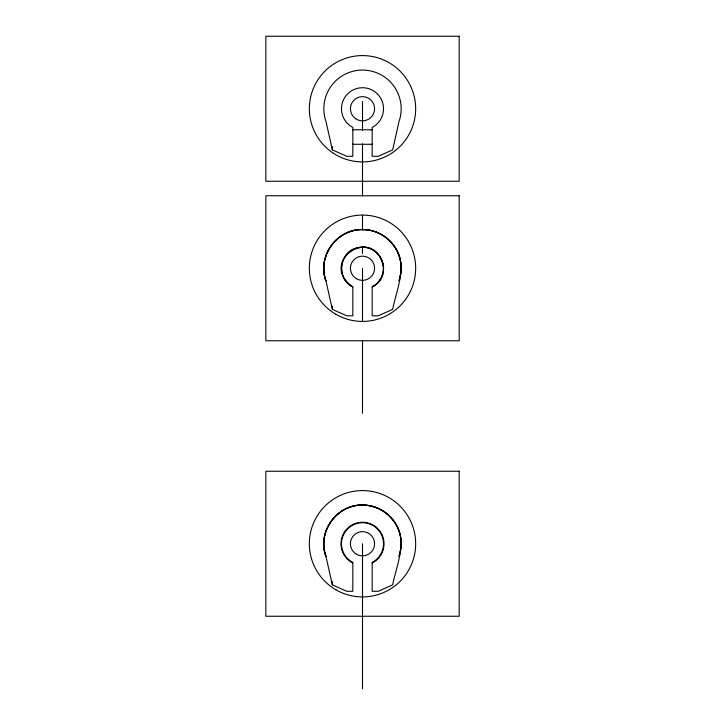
<?xml version="1.0" encoding="UTF-8"?>
<svg xmlns="http://www.w3.org/2000/svg" width="725" height="725" viewBox="0 0 725 725"><rect width="100%" height="100%" fill="white"/><g stroke="black" fill="none" stroke-linecap="round" stroke-linejoin="round"><path stroke-width="1.09" d="M352.459 129.775L372.541 129.775M352.459 144.275L372.541 144.275M332.349 149.876L346.713 156.292L352.83 156.292L352.83 127.419A21.025 21.025 0 0 1 346.188 95.483A21.025 21.025 0 0 1 378.812 95.483A21.025 21.025 0 0 1 372.17 127.419L372.17 156.292L378.287 156.292L392.651 149.876L399.04 121.401A38.67 38.67 0 0 0 362.5 70.08A38.67 38.67 0 0 0 325.96 121.401L332.349 149.876L332.349 146.658M332.349 309.376L346.713 315.792L352.83 315.792L352.83 286.919A21.025 21.025 0 0 1 346.188 254.983A21.025 21.025 0 0 1 378.812 254.983A21.025 21.025 0 0 1 372.17 286.919L372.17 315.792L378.287 315.792L392.651 309.376C396.521 289.52 408.438 264.634 394.001 245.82C386.914 235.752 374.807 229.517 362.5 229.58C336.926 228.611 316.671 257.049 325.96 280.901L332.349 309.376L332.349 306.158M332.349 584.876L346.713 591.292L352.83 591.292L352.83 562.419A21.025 21.025 0 0 1 346.188 530.482A21.025 21.025 0 0 1 378.812 530.482A21.025 21.025 0 0 1 372.17 562.419L372.17 591.292L378.287 591.292L392.651 584.876C396.521 565.02 408.438 540.134 394.001 521.32C386.914 511.252 374.807 505.017 362.5 505.08C336.926 504.111 316.671 532.549 325.96 556.401L332.349 584.876L332.349 581.658M362.5 101.5L362.5 130.273M362.5 143.867L362.5 195.977M362.5 215.234L362.5 229.961M362.5 246.953L362.5 253.75M362.5 268.25L362.5 321.492M362.5 340.75L362.5 413.25M362.5 543.75L362.5 688.75M352.83 562.963A21.505 21.505 0 0 1 345.762 530.247A21.505 21.505 0 0 1 379.238 530.247A21.505 21.505 0 0 1 372.17 562.963M383.452 266.555C384.205 274.811 379.565 283.185 372.17 286.919C394.608 276.08 380.525 241.461 357.498 247.832C339.11 251.285 335.793 279.234 352.83 286.919C316.789 261.952 374.354 223.617 383.452 266.555M401.161 267.416L400.979 272.065L399.04 280.901A38.67 38.67 0 0 0 362.5 229.58C336.926 228.674 316.734 257.031 325.96 280.901A38.67 38.67 0 0 1 362.5 229.58C382.863 229.154 401.152 247.044 401.161 267.416M401.161 542.916L400.979 547.565L399.04 556.401A38.67 38.67 0 0 0 362.5 505.08C336.926 504.174 316.734 532.531 325.96 556.401A38.67 38.67 0 0 1 362.5 505.08C382.863 504.654 401.152 522.544 401.161 542.916M459.17 36.25L265.83 36.25L265.83 181.25L459.17 181.25L459.17 36.25M459.17 195.75L265.83 195.75L265.83 340.75L459.17 340.75L459.17 195.75M459.17 471.25L265.83 471.25L265.83 616.25L459.17 616.25L459.17 471.25M332.702 152.776A53.17 53.17 0 0 0 415.534 112.547A53.17 53.17 0 0 0 339.273 60.927A53.17 53.17 0 0 0 332.702 152.776M355.73 118.755A12.08 12.08 0 0 0 374.553 109.611A12.08 12.08 0 0 0 357.217 97.884A12.08 12.08 0 0 0 355.73 118.755M335.92 589.797A53.17 53.17 0 0 0 415.67 543.75A53.17 53.17 0 0 0 335.92 497.703A53.17 53.17 0 0 0 335.92 589.797M356.455 554.217A12.08 12.08 0 0 0 374.58 543.75A12.08 12.08 0 0 0 356.455 533.283A12.08 12.08 0 0 0 356.455 554.217M335.92 314.297A53.17 53.17 0 0 0 415.67 268.25A53.17 53.17 0 0 0 335.92 222.203A53.17 53.17 0 0 0 335.92 314.297M356.455 278.717A12.08 12.08 0 0 0 374.58 268.25A12.08 12.08 0 0 0 356.455 257.783A12.08 12.08 0 0 0 356.455 278.717"/></g></svg>
